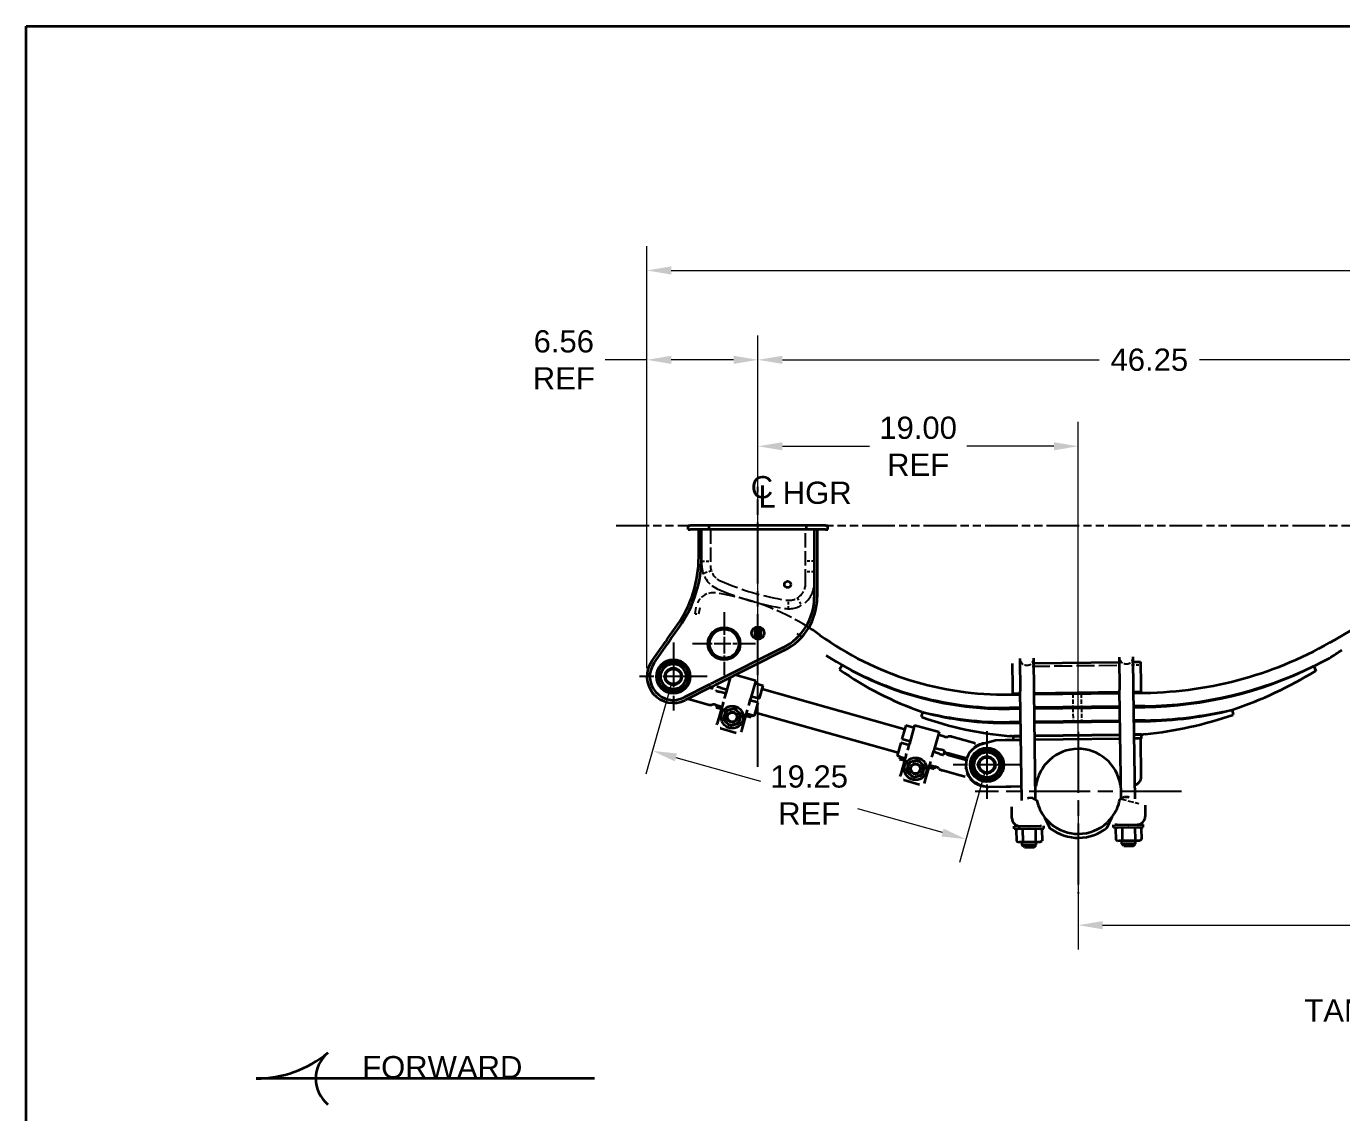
# Model space of a CAD drawing. Header units: inches. Extents: x 8 to 267, y 4 to 172.
# Drawn here: x 7.6 to 85.3, y 107.7 to 171.8 of the extents above; entities that cross this region are included whole.
import ezdxf

# ---------------------------------------------------------------- set-up
doc = ezdxf.new("R2010")
doc.units = ezdxf.units.IN
doc.header["$LTSCALE"] = 8
doc.header["$MEASUREMENT"] = 0
for name, pattern in [('CHAIN', [0.7087, 0.4724, -0.0591, 0.1181, -0.0591]), ('DASHED', [0.2067, 0.1654, -0.0413]), ('DOUBLE_DASH_CHAIN', [1.2403, 0.6614, -0.0827, 0.1654, -0.0827, 0.1654, -0.0827])]:
    doc.linetypes.add(name, pattern=pattern)
for name, color, linetype, lineweight in [('Center Mark(Hutchens)', 7, 'Continuous', 25), ('Centerline(Hutchens)', 7, 'Continuous', 25), ('Dimensions(Hutchens)', 7, 'Continuous', 25), ('Hidden Edges(Hutchens)', 7, 'DASHED', 25), ('Sketch Geometry(Hutchens)', 7, 'Continuous', 35), ('Symbols(Hutchens)', 7, 'Continuous', 25), ('Visible Edges(Hutchens)', 7, 'Continuous', 35), ('Visible Tangent Edges(Hutchens)', 7, 'DOUBLE_DASH_CHAIN', 25)]:
    doc.layers.add(name, color=color, linetype=linetype, lineweight=lineweight)
doc.styles.add('Hutchens .164', font='ARIAL.TTF')
doc.styles.add('Hutchens .180', font='ARIAL.TTF')
doc.dimstyles.new('HUTCHENS STD DIM X.XX', dxfattribs={"dimscale": 8, "dimtxt": 0.164, "dimasz": 0.18, "dimexe": 0.18, "dimexo": 0.0625, "dimgap": 0.09, "dimtad": 0, "dimtih": 1, "dimtoh": 1, "dimrnd": 1e-08, "dimzin": 4, "dimdsep": 46, "dimtxsty": 'Hutchens .164', "dimcen": 0.09, "dimclrd": 211, "dimclre": 211, "dimclrt": 7, "dimadec": 0, "dimazin": 1, "dimtfac": 0.762195, "dimtofl": 0, "dimtmove": 0, "dimatfit": 3, "dimfxl": 0, "dimtolj": 1, "dimtzin": 0, "dimlwd": 9, "dimlwe": 9, "dimarcsym": 0})

# ---------------------------------------------------------------- blocks, each defined once
blk = doc.blocks.new('Borders D-SIZE')
at = {"layer": 'Sketch Geometry(Hutchens)'}
for p, q in [((0.9537, 21.4797), (32.9537, 21.4797)), ((0.9537, 0.5117), (0.9537, 21.4797))]:
    blk.add_line(p, q, dxfattribs=at)
at = {"layer": 'Symbols(Hutchens)', "color": 7}
for tag, p, height, style in [('PART_NO_001', (33.0044, 3.3694), 0.164, 'Hutchens .164'), ('REV_001', (32.9953, 1.6502), 0.18, 'Hutchens .180'), ('Sheet_number_001', (33.0516, 1.1699), 0.164, 'Hutchens .164'), ('SHTS_(TOTAL)_001', (33.0516, 0.7004), 0.164, 'Hutchens .164')]:
    blk.add_attdef(tag, p, '', height=height, rotation=270, dxfattribs=dict(at, style=style))
blk = doc.blocks.new('*D29')
at = {"layer": 'Defpoints', "color": 0, "linetype": 'Continuous'}
for p in [(69.784, 126.631), (124.284, 126.649), (124.284, 118.736)]:
    blk.add_point(p, dxfattribs=at)
at = {"layer": 'Dimensions(Hutchens)', "color": 211, "linetype": 'Continuous', "lineweight": 9}
for p, q in [((69.784, 126.131), (69.784, 117.296)), ((124.284, 126.149), (124.284, 117.296)), ((71.224, 118.736), (89.605, 118.736)), ((122.844, 118.736), (104.35, 118.736))]:
    blk.add_line(p, q, dxfattribs=at)
at = {"layer": 'Dimensions(Hutchens)', "color": 211, "linetype": 'Continuous'}
for points in [[(71.224, 118.976), (71.224, 118.496), (69.784, 118.736)], [(122.844, 118.976), (122.844, 118.496), (124.284, 118.736)]]:
    blk.add_solid(points, dxfattribs=at)
at = {"layer": 'Dimensions(Hutchens)', "color": 7, "linetype": 'Continuous', "lineweight": 9, "insert": (96.978, 118.736), "char_height": 1.312, "attachment_point": 5, "style": 'Hutchens .164'}
blk.add_mtext('\\A1;54.50 NOMINAL', dxfattribs=at)
blk = doc.blocks.new('*D32')
at = {"layer": 'Defpoints', "color": 0, "linetype": 'Continuous'}
for p in [(69.784, 147.029), (50.859, 144.625), (69.784, 126.631)]:
    blk.add_point(p, dxfattribs=at)
at = {"layer": 'Dimensions(Hutchens)', "color": 211, "linetype": 'Continuous', "lineweight": 9}
for p, q in [((50.859, 145.125), (50.859, 148.469)), ((69.784, 127.131), (69.784, 148.469)), ((52.299, 147.029), (57.451, 147.029)), ((68.344, 147.029), (63.191, 147.029))]:
    blk.add_line(p, q, dxfattribs=at)
at = {"layer": 'Dimensions(Hutchens)', "color": 211, "linetype": 'Continuous'}
for points in [[(52.299, 147.269), (52.299, 146.789), (50.859, 147.029)], [(68.344, 147.269), (68.344, 146.789), (69.784, 147.029)]]:
    blk.add_solid(points, dxfattribs=at)
at = {"layer": 'Dimensions(Hutchens)', "color": 7, "linetype": 'Continuous', "lineweight": 9, "insert": (60.321, 147.029), "char_height": 1.312, "attachment_point": 5, "style": 'Hutchens .164'}
blk.add_mtext('\\A1;19.00\\PREF', dxfattribs=at)
blk = doc.blocks.new('*D33')
at = {"layer": 'Defpoints', "color": 0, "linetype": 'Continuous'}
for p in [(97.109, 152.134), (50.859, 144.625), (97.109, 144.253)]:
    blk.add_point(p, dxfattribs=at)
at = {"layer": 'Dimensions(Hutchens)', "color": 211, "linetype": 'Continuous', "lineweight": 9}
for p, q in [((50.859, 145.125), (50.859, 153.574)), ((97.109, 144.753), (97.109, 153.574)), ((52.299, 152.134), (71.019, 152.134)), ((95.669, 152.134), (76.949, 152.134))]:
    blk.add_line(p, q, dxfattribs=at)
at = {"layer": 'Dimensions(Hutchens)', "color": 211, "linetype": 'Continuous'}
for points in [[(52.299, 152.374), (52.299, 151.894), (50.859, 152.134)], [(95.669, 152.374), (95.669, 151.894), (97.109, 152.134)]]:
    blk.add_solid(points, dxfattribs=at)
at = {"layer": 'Dimensions(Hutchens)', "color": 7, "linetype": 'Continuous', "lineweight": 9, "insert": (73.984, 152.134), "char_height": 1.312, "attachment_point": 5, "style": 'Hutchens .164'}
blk.add_mtext('\\A1;46.25', dxfattribs=at)
blk = doc.blocks.new('*D35')
at = {"layer": 'Defpoints', "color": 0, "linetype": 'Continuous'}
for p in [(44.296, 157.413), (149.859, 139.173), (44.296, 133.427)]:
    blk.add_point(p, dxfattribs=at)
at = {"layer": 'Dimensions(Hutchens)', "color": 211, "linetype": 'Continuous', "lineweight": 9}
for p, q in [((44.296, 133.927), (44.296, 158.853)), ((149.859, 139.673), (149.859, 158.853)), ((45.736, 157.413), (92.859, 157.413)), ((148.419, 157.413), (99.621, 157.413))]:
    blk.add_line(p, q, dxfattribs=at)
at = {"layer": 'Dimensions(Hutchens)', "color": 211, "linetype": 'Continuous'}
for points in [[(45.736, 157.653), (45.736, 157.173), (44.296, 157.413)], [(148.419, 157.653), (148.419, 157.173), (149.859, 157.413)]]:
    blk.add_solid(points, dxfattribs=at)
at = {"layer": 'Dimensions(Hutchens)', "color": 7, "linetype": 'Continuous', "lineweight": 9, "insert": (96.24, 157.413), "char_height": 1.312, "attachment_point": 5, "style": 'Hutchens .164'}
blk.add_mtext('\\A1;105.56\\PREF', dxfattribs=at)
blk = doc.blocks.new('*D36')
at = {"layer": 'Defpoints', "color": 0, "linetype": 'Continuous'}
for p in [(44.296, 152.134), (44.296, 133.427), (50.859, 128.097)]:
    blk.add_point(p, dxfattribs=at)
at = {"layer": 'Dimensions(Hutchens)', "color": 211, "linetype": 'Continuous', "lineweight": 9}
for p, q in [((44.296, 133.927), (44.296, 153.574)), ((50.859, 128.597), (50.859, 153.574)), ((44.296, 152.134), (41.825, 152.134)), ((49.419, 152.134), (45.736, 152.134))]:
    blk.add_line(p, q, dxfattribs=at)
at = {"layer": 'Dimensions(Hutchens)', "color": 211, "linetype": 'Continuous'}
for points in [[(45.736, 152.374), (45.736, 151.894), (44.296, 152.134)], [(49.419, 152.374), (49.419, 151.894), (50.859, 152.134)]]:
    blk.add_solid(points, dxfattribs=at)
at = {"layer": 'Dimensions(Hutchens)', "color": 7, "linetype": 'Continuous', "lineweight": 9, "insert": (39.386, 152.134), "char_height": 1.312, "attachment_point": 5, "style": 'Hutchens .164'}
blk.add_mtext('\\A1;6.56\\PREF', dxfattribs=at)
blk = doc.blocks.new('*D37')
at = {"layer": 'Defpoints', "color": 0, "linetype": 'Continuous'}
for p in [(45.859, 133.427), (64.387, 128.206), (63.15, 123.817)]:
    blk.add_point(p, dxfattribs=at)
at = {"layer": 'Dimensions(Hutchens)', "color": 211, "linetype": 'Continuous', "lineweight": 9}
for p, q in [((45.723, 132.946), (44.231, 127.652)), ((46.008, 128.648), (51.009, 127.238)), ((64.252, 127.725), (62.76, 122.431)), ((61.764, 124.208), (56.763, 125.617))]:
    blk.add_line(p, q, dxfattribs=at)
at = {"layer": 'Dimensions(Hutchens)', "color": 211, "linetype": 'Continuous'}
for points in [[(46.073, 128.879), (45.943, 128.417), (44.622, 129.038)], [(61.829, 124.439), (61.699, 123.977), (63.15, 123.817)]]:
    blk.add_solid(points, dxfattribs=at)
at = {"layer": 'Dimensions(Hutchens)', "color": 7, "linetype": 'Continuous', "lineweight": 9, "insert": (53.886, 126.428), "char_height": 1.312, "attachment_point": 5, "style": 'Hutchens .164'}
blk.add_mtext('\\A1;19.25\\PREF', dxfattribs=at)
blk = doc.blocks.new('FORWARD')
blk.add_line((-1.25, 0), (-0.8095, 0))
for centre, radius, start, end in [((-1.25, 0.8333), 0.8333, 270, 309.52263), ((-0.5625, 0), 0.247, 129.52263, 180)]:
    blk.add_arc(centre, radius, start, end)
at = {"layer": 'Sketch Geometry(Hutchens)'}
blk.add_line((1.25, 0), (-1.25, 0), dxfattribs=at)
for centre, radius, start, end in [((-1.25, 0.8333), 0.8333, 270, 309.52263), ((-0.5625, 0), 0.247, 129.52263, 180), ((-0.5625, 0), 0.247, 180, 230.47737)]:
    blk.add_arc(centre, radius, start, end, dxfattribs=at)
at = {"layer": 'Symbols(Hutchens)', "color": 7, "insert": (0.125, 0), "char_height": 0.164, "width": 1.183875, "attachment_point": 8, "style": 'Hutchens .164'}
blk.add_mtext('FORWARD', dxfattribs=at)
blk = doc.blocks.new('CL HGR')
at = {"layer": 'Symbols(Hutchens)', "color": 7, "char_height": 0.164, "attachment_point": 5, "style": 'Hutchens .164'}
for s, insert in [('C', (0.0294, -0.0028)), ('L', (0.068, -0.0698)), ('HGR', (0.4373, -0.044))]:
    blk.add_mtext(s, dxfattribs=dict(at, insert=insert))

msp = doc.modelspace()

# ---------------------------------------------------------------- linework, layer by layer
at = {"layer": 'Center Mark(Hutchens)', "linetype": 'CHAIN', "ltscale": 0.258577}
for p, q in [((48.8587, 137.2274), (48.8587, 133.5022)), ((50.7212, 135.3648), (46.9961, 135.3648))]:
    msp.add_line(p, q, dxfattribs=at)
at = {"layer": 'Center Mark(Hutchens)', "linetype": 'CHAIN', "ltscale": 0.277881}
for p, q in [((45.8587, 135.4289), (45.8587, 131.4257)), ((47.8602, 133.4273), (43.8571, 133.4273)), ((64.3871, 130.2079), (64.3871, 126.2047)), ((66.3887, 128.2063), (62.3856, 128.2063))]:
    msp.add_line(p, q, dxfattribs=at)
at = {"layer": 'Center Mark(Hutchens)', "linetype": 'CHAIN', "ltscale": 0.954115}
for p, q in [((69.7835, 130.1544), (69.7835, 120.6163)), ((75.8926, 126.6305), (63.6928, 126.6305))]:
    msp.add_line(p, q, dxfattribs=at)
at = {"layer": 'Centerline(Hutchens)', "linetype": 'CHAIN', "ltscale": 0.954115}
msp.add_line((50.8587, 128.0968), (50.8587, 144.6248), dxfattribs=at)
at = {"layer": 'Hidden Edges(Hutchens)', "ltscale": 0.642537}
for p, q in [((47.5462, 139.9898), (47.5462, 142.1148)), ((48.0462, 142.1148), (48.0462, 139.9898)), ((53.6712, 138.9273), (53.6712, 142.1148)), ((54.1712, 142.1148), (54.1712, 138.9273))]:
    msp.add_line(p, q, dxfattribs=at)
at = {"layer": 'Hidden Edges(Hutchens)', "ltscale": 0.118944}
for p, q in [((47.5462, 140.2398), (48.0462, 140.2398)), ((54.1712, 140.2398), (53.6712, 140.2398)), ((48.0991, 139.6688), (47.6255, 139.5083)), ((54.1712, 139.6148), (53.6712, 139.6148)), ((52.6582, 137.4273), (52.6625, 137.9273)), ((53.1819, 138.0675), (53.4372, 137.6376))]:
    msp.add_line(p, q, dxfattribs=at)
at = {"layer": 'Hidden Edges(Hutchens)', "ltscale": 0.299877}
msp.add_line((47.1551, 137.1376), (47.2098, 137.5176), dxfattribs=at)
at = {"layer": 'Hidden Edges(Hutchens)', "ltscale": 0.045142}
msp.add_line((47.1551, 137.1376), (47.3431, 137.1105), dxfattribs=at)
at = {"layer": 'Hidden Edges(Hutchens)', "ltscale": 0.298367}
msp.add_line((47.4217, 137.4831), (47.3431, 137.1105), dxfattribs=at)
at = {"layer": 'Hidden Edges(Hutchens)', "ltscale": 0.001489}
msp.add_line((47.4227, 137.4869), (47.4217, 137.4831), dxfattribs=at)
at = {"layer": 'Hidden Edges(Hutchens)', "ltscale": 0.025212}
for p, q in [((66.3327, 134.197), (66.439, 134.1984)), ((67.0513, 134.2065), (67.1576, 134.2079)), ((72.2072, 134.275), (72.3135, 134.2764)), ((72.9258, 134.2846), (73.0321, 134.286))]:
    msp.add_line(p, q, dxfattribs=at)
at = {"layer": 'Hidden Edges(Hutchens)', "ltscale": 0.795632}
msp.add_line((67.0536, 134.0335), (72.3158, 134.1034), dxfattribs=at)
at = {"layer": 'Hidden Edges(Hutchens)', "ltscale": 0.127887}
msp.add_line((72.9281, 134.1116), (73.4656, 134.1187), dxfattribs=at)
at = {"layer": 'Hidden Edges(Hutchens)', "ltscale": 0.18751}
for p, q in [((69.4568, 132.4071), (69.4672, 131.6191)), ((69.9567, 132.4137), (69.9672, 131.6258))]:
    msp.add_line(p, q, dxfattribs=at)
at = {"layer": 'Hidden Edges(Hutchens)', "ltscale": 0.187515}
for p, q in [((69.4679, 131.5692), (69.4784, 130.7812)), ((69.9679, 131.5758), (69.9783, 130.7879))]:
    msp.add_line(p, q, dxfattribs=at)
at = {"layer": 'Hidden Edges(Hutchens)', "ltscale": 0.180161}
msp.add_line((72.1475, 125.7323), (72.2661, 126.1995), dxfattribs=at)
at = {"layer": 'Hidden Edges(Hutchens)', "ltscale": 0.267748}
msp.add_line((72.2661, 126.1995), (73.3565, 125.9228), dxfattribs=at)
at = {"layer": 'Hidden Edges(Hutchens)', "ltscale": 0.101732, "flags": 128}
msp.add_lwpolyline([(47.2892, 137.7861), (47.284, 137.7745)], dxfattribs=at)
at = {"layer": 'Hidden Edges(Hutchens)', "ltscale": 0.089693, "flags": 128}
msp.add_lwpolyline([(47.4227, 137.4869), (47.4243, 137.4932)], dxfattribs=at)
at = {"layer": 'Hidden Edges(Hutchens)', "ltscale": 0.670432, "flags": 128}
msp.add_lwpolyline([(53.454, 135.7665), (53.1779, 135.9634)], dxfattribs=at)
at = {"layer": 'Hidden Edges(Hutchens)', "ltscale": 0.413586}
msp.add_arc((49.0462, 139.9898), 1.5, 180, 246.369139, dxfattribs=at)
at = {"layer": 'Hidden Edges(Hutchens)', "ltscale": 0.275691}
msp.add_arc((49.0462, 139.9898), 1, 180, 246.369139, dxfattribs=at)
at = {"layer": 'Hidden Edges(Hutchens)', "ltscale": 0.306081}
msp.add_arc((48.199, 137.3711), 1, 81.798331, 155.480926, dxfattribs=at)
at = {"layer": 'Hidden Edges(Hutchens)', "ltscale": 0.717269}
msp.add_arc((46.3401, 124.4744), 14.03, 57.579513, 81.79804, dxfattribs=at)
at = {"layer": 'Hidden Edges(Hutchens)', "ltscale": 0.840527}
msp.add_arc((55.0087, 153.6175), 16.375, 246.369139, 260.958775, dxfattribs=at)
at = {"layer": 'Hidden Edges(Hutchens)', "ltscale": 0.814862}
msp.add_arc((55.0087, 153.6175), 15.875, 246.369139, 260.958775, dxfattribs=at)
at = {"layer": 'Hidden Edges(Hutchens)', "ltscale": 0.784015}
msp.add_arc((52.6712, 138.9273), 1.5, 260.958775, 0, dxfattribs=at)
at = {"layer": 'Hidden Edges(Hutchens)', "ltscale": 0.411456}
msp.add_arc((52.6712, 138.9273), 1, 260.958775, 0, dxfattribs=at)
at = {"layer": 'Hidden Edges(Hutchens)', "ltscale": 0.308439}
for centre in [(66.7412, 134.5033), (72.6157, 134.5814)]:
    msp.add_arc(centre, 0.4125, 180.761196, 0.761196, dxfattribs=at)
at = {"layer": 'Visible Edges(Hutchens)'}
for p, q in [((46.7337, 142.3468), (46.8587, 142.3468)), ((46.7337, 142.1148), (46.7337, 142.3468)), ((47.9837, 142.3468), (46.8587, 142.3468)), ((48.3587, 142.3468), (47.9837, 142.3468)), ((47.9837, 142.1148), (47.9837, 142.3468)), ((50.8274, 142.3468), (48.3587, 142.3468)), ((50.8587, 142.3155), (50.8274, 142.3468)), ((50.8274, 142.3468), (50.8899, 142.3468)), ((50.8899, 142.3468), (50.8587, 142.3155)), ((53.3587, 142.3468), (50.8899, 142.3468)), ((53.7337, 142.3468), (53.3587, 142.3468)), ((54.8587, 142.3468), (53.7337, 142.3468)), ((53.7337, 142.1148), (53.7337, 142.3468)), ((54.8587, 142.3468), (54.9837, 142.3468)), ((54.9837, 142.1148), (54.9837, 142.3468)), ((46.7337, 142.1148), (46.8587, 142.1148)), ((47.9837, 142.1148), (46.8587, 142.1148)), ((47.3587, 140.4898), (47.3587, 142.1148)), ((47.5317, 140.4898), (47.5317, 142.1148)), ((48.3587, 142.1148), (47.9837, 142.1148)), ((50.8274, 142.1148), (48.3587, 142.1148)), ((50.8274, 142.1148), (50.8587, 142.146)), ((50.8274, 142.1148), (50.8899, 142.1148)), ((50.8587, 142.146), (50.8899, 142.1148)), ((53.3587, 142.1148), (50.8899, 142.1148)), ((53.7337, 142.1148), (53.3587, 142.1148)), ((54.8587, 142.1148), (53.7337, 142.1148)), ((54.1857, 142.1148), (54.1857, 138.1148)), ((54.3587, 142.1148), (54.3587, 138.1148)), ((54.8587, 142.1148), (54.9837, 142.1148)), ((45.5952, 135.7678), (46.0831, 136.461)), ((45.7194, 135.6437), (46.2246, 136.3614)), ((50.6399, 136.1773), (50.6399, 136.146)), ((50.8118, 136.2085), (50.6712, 136.2085)), ((50.6712, 136.1148), (50.6759, 136.1148)), ((50.6759, 136.1148), (50.6759, 135.8648)), ((50.8009, 136.1148), (50.8118, 136.1148)), ((50.8009, 136.1083), (50.8009, 136.1148)), ((50.843, 136.146), (50.843, 136.1773)), ((50.8743, 136.1773), (50.8743, 136.146)), ((51.0462, 136.2085), (50.9055, 136.2085)), ((50.9055, 136.1148), (50.9165, 136.1148)), ((50.9165, 136.1148), (50.9165, 136.1083)), ((51.0415, 135.8648), (51.0415, 136.1148)), ((51.0415, 136.1148), (51.0462, 136.1148)), ((51.0774, 136.146), (51.0774, 136.1773)), ((84.9754, 135.6228), (86.6087, 136.5872)), ((44.5809, 134.3266), (45.3944, 135.4825)), ((44.7224, 134.227), (45.5186, 135.3583)), ((45.4748, 135.5967), (45.3944, 135.4825)), ((45.4748, 135.5967), (45.5615, 135.72)), ((45.5989, 135.4725), (45.5186, 135.3583)), ((45.5615, 135.72), (45.5952, 135.7678)), ((45.5989, 135.4725), (45.6857, 135.5958)), ((45.6857, 135.5958), (45.7194, 135.6437)), ((50.6399, 135.8335), (50.6399, 135.8023)), ((50.6759, 135.8648), (50.6712, 135.8648)), ((50.6712, 135.771), (50.8118, 135.771)), ((50.8009, 135.8648), (50.8009, 135.8713)), ((50.8118, 135.8648), (50.8009, 135.8648)), ((50.843, 135.8023), (50.843, 135.8335)), ((50.8743, 135.8335), (50.8743, 135.8023)), ((50.9165, 135.8648), (50.9055, 135.8648)), ((50.9055, 135.771), (51.0462, 135.771)), ((50.9165, 135.8713), (50.9165, 135.8648)), ((51.0462, 135.8648), (51.0415, 135.8648)), ((51.0774, 135.8023), (51.0774, 135.8335)), ((52.3552, 135.1434), (48.2748, 133.0883)), ((52.433, 134.9888), (48.4036, 132.9595)), ((66.3287, 134.4978), (66.3545, 132.5543)), ((67.1795, 132.5652), (67.1536, 134.5088)), ((72.2032, 134.5759), (72.229, 132.6323)), ((73.054, 132.6433), (73.0281, 134.5868)), ((44.9926, 133.4273), (45.4257, 134.1773)), ((45.4257, 134.1773), (46.2917, 134.1773)), ((46.2917, 134.1773), (46.7247, 133.4273)), ((55.674, 133.8462), (55.8242, 134.1056)), ((65.902, 134.1568), (65.9015, 134.1912)), ((65.9193, 132.8521), (65.902, 134.1568)), ((67.1576, 134.2079), (72.2072, 134.275)), ((73.0321, 134.286), (73.4633, 134.2917)), ((73.4633, 134.2917), (73.4638, 134.2573)), ((73.4638, 134.2573), (73.4811, 132.9525)), ((83.6949, 134.0414), (83.826, 133.7716)), ((45.4257, 132.6773), (44.9926, 133.4273)), ((46.7247, 133.4273), (46.2917, 132.6773)), ((47.9514, 132.9255), (46.4837, 132.1863)), ((47.9514, 132.9255), (48.0808, 132.9906)), ((48.2205, 133.061), (48.0808, 132.9906)), ((48.3493, 132.9322), (48.2096, 132.8618)), ((48.2748, 133.0883), (48.2205, 133.061)), ((48.4036, 132.9595), (48.3493, 132.9322)), ((49.2192, 133.3703), (48.9758, 132.5068)), ((49.5458, 133.5348), (50.7299, 133.2011)), ((50.7299, 133.2011), (50.4196, 132.0999)), ((50.683, 133.0346), (51.1643, 132.899)), ((73.4811, 132.9525), (73.487, 132.5106)), ((46.2917, 132.6773), (45.4257, 132.6773)), ((48.0803, 132.7967), (46.5615, 132.0318)), ((48.1879, 132.706), (48.0035, 132.758)), ((48.0145, 132.7549), (48.0174, 132.765)), ((48.0803, 132.7967), (48.2096, 132.8618)), ((48.1687, 132.8412), (48.1348, 132.721)), ((48.1688, 132.8413), (48.2218, 132.8263)), ((48.366, 132.5909), (48.3743, 132.5885)), ((48.3924, 132.5835), (48.3744, 132.5885)), ((48.3924, 132.5835), (48.5959, 132.5261)), ((48.4421, 132.8292), (48.4338, 132.8315)), ((48.4422, 132.8292), (48.4602, 132.8241)), ((48.6637, 132.7668), (48.4602, 132.8241)), ((48.9529, 132.4255), (48.5959, 132.5261)), ((48.6637, 132.7668), (49.0208, 132.6661)), ((48.9738, 132.4995), (48.8685, 132.1259)), ((48.9758, 132.5068), (48.9738, 132.4995)), ((50.4645, 132.2593), (50.9458, 132.1237)), ((50.9458, 132.1237), (51.1643, 132.899)), ((51.1072, 132.6964), (59.5292, 130.3232)), ((65.7071, 132.3572), (66.357, 132.3659)), ((65.9252, 132.4101), (65.9193, 132.8521)), ((65.9252, 132.4101), (65.9564, 132.4106)), ((66.3564, 132.4159), (65.9564, 132.4106)), ((65.9571, 132.3606), (65.9564, 132.4106)), ((66.357, 132.3659), (65.9571, 132.3606)), ((66.4403, 126.1026), (66.3545, 132.5543)), ((67.2648, 126.1406), (67.1795, 132.5652)), ((72.2309, 132.4939), (67.1813, 132.4268)), ((67.182, 132.3768), (72.2315, 132.4439)), ((72.2315, 132.4439), (67.182, 132.3768)), ((72.3144, 126.2077), (72.229, 132.6323)), ((73.1397, 126.1916), (73.054, 132.6433)), ((73.4558, 132.5102), (73.0558, 132.5049)), ((73.0565, 132.4549), (73.7064, 132.4635)), ((73.4564, 132.4602), (73.0565, 132.4549)), ((73.4558, 132.5102), (73.487, 132.5106)), ((73.4564, 132.4602), (73.4558, 132.5102)), ((46.7197, 132.1114), (46.8721, 132.0685)), ((46.8721, 132.0685), (47.9246, 131.7719)), ((48.1612, 131.763), (48.1408, 131.7597)), ((48.3774, 131.7508), (48.4339, 131.7349)), ((48.4339, 131.7349), (48.3973, 131.6049)), ((48.3973, 131.6049), (48.668, 131.5287)), ((48.4339, 131.7349), (48.7046, 131.6586)), ((48.7943, 131.8626), (48.4538, 130.6541)), ((48.7046, 131.6586), (48.668, 131.5287)), ((48.668, 131.5287), (48.6979, 131.5203)), ((48.7345, 131.6502), (48.7046, 131.6586)), ((48.8923, 131.1742), (48.9599, 131.414)), ((48.9599, 131.414), (49.2013, 131.4754)), ((49.2013, 131.4754), (49.2433, 131.486)), ((49.2433, 131.486), (49.4847, 131.5474)), ((49.4847, 131.5474), (49.6586, 131.369)), ((49.6586, 131.369), (49.6888, 131.338)), ((49.8976, 130.2473), (50.2381, 131.4558)), ((50.3123, 131.7191), (50.4176, 132.0927)), ((50.878, 131.8831), (50.3967, 132.0187)), ((50.4196, 132.0999), (50.4176, 132.0927)), ((50.6595, 131.1078), (50.878, 131.8831)), ((66.3675, 131.578), (65.7176, 131.5693)), ((65.7182, 131.5193), (66.3682, 131.528)), ((66.3675, 131.578), (65.9675, 131.5727)), ((65.9682, 131.5227), (65.9675, 131.5727)), ((66.3682, 131.528), (65.9682, 131.5227)), ((72.242, 131.656), (67.1924, 131.5889)), ((72.242, 131.656), (67.1924, 131.5889)), ((67.1931, 131.5389), (72.2427, 131.606)), ((72.2427, 131.606), (67.1931, 131.5389)), ((73.7169, 131.6756), (73.0669, 131.667)), ((73.4669, 131.6723), (73.0669, 131.667)), ((73.0676, 131.617), (73.7175, 131.6256)), ((73.4676, 131.6223), (73.0676, 131.617)), ((73.4676, 131.6223), (73.4669, 131.6723)), ((78.8674, 131.4555), (78.9346, 131.1631)), ((48.4304, 130.5711), (48.4538, 130.6541)), ((48.813, 130.8927), (48.8806, 131.1325)), ((48.9869, 130.7143), (48.813, 130.8927)), ((48.8806, 131.1325), (48.8923, 131.1742)), ((49.0171, 130.6833), (48.9869, 130.7143)), ((49.191, 130.5049), (49.0171, 130.6833)), ((49.4744, 130.577), (49.4324, 130.5663)), ((49.7158, 130.6383), (49.4744, 130.577)), ((49.6888, 131.338), (49.8627, 131.1596)), ((49.7834, 130.8781), (49.7158, 130.6383)), ((49.7951, 130.9198), (49.7834, 130.8781)), ((49.8627, 131.1596), (49.7951, 130.9198)), ((50.1416, 131.1134), (50.1419, 131.1134)), ((50.1419, 131.1134), (50.172, 131.1049)), ((50.2086, 131.2348), (50.172, 131.1049)), ((50.172, 131.1049), (50.4427, 131.0286)), ((50.1783, 131.2434), (50.1785, 131.2433)), ((50.2086, 131.2348), (50.1785, 131.2433)), ((50.2086, 131.2348), (50.4793, 131.1585)), ((50.4793, 131.1585), (50.4427, 131.0286)), ((50.4793, 131.1585), (50.6595, 131.1078)), ((50.7166, 131.3104), (59.1386, 128.9372)), ((60.527, 131.0385), (60.6051, 131.3275)), ((66.3786, 130.74), (65.7287, 130.7314)), ((65.7294, 130.6814), (66.3793, 130.69)), ((66.3786, 130.74), (65.9787, 130.7347)), ((65.9793, 130.6847), (65.9787, 130.7347)), ((66.3793, 130.69), (65.9793, 130.6847)), ((72.2531, 130.8181), (67.2036, 130.751)), ((72.2531, 130.8181), (67.2036, 130.751)), ((67.2042, 130.701), (72.2538, 130.7681)), ((72.2538, 130.7681), (67.2042, 130.701)), ((73.728, 130.8377), (73.0781, 130.829)), ((73.478, 130.8344), (73.0781, 130.8291)), ((73.0787, 130.7791), (73.7287, 130.7877)), ((73.4787, 130.7844), (73.0787, 130.7791)), ((73.4787, 130.7844), (73.478, 130.8344)), ((48.6503, 130.368), (49.5806, 130.1058)), ((49.4324, 130.5663), (49.191, 130.5049)), ((49.8742, 130.1643), (49.8976, 130.2473)), ((59.5863, 130.5258), (59.3678, 129.7505)), ((60.0675, 130.3902), (59.5863, 130.5258)), ((60.1145, 130.5567), (59.8042, 129.4555)), ((60.1145, 130.5567), (61.5582, 130.1499)), ((61.5582, 130.1499), (61.2479, 129.0487)), ((61.8684, 129.8828), (61.5113, 129.9834)), ((62.0846, 129.8706), (62.105, 129.8739)), ((63.3737, 129.5651), (62.3212, 129.8617)), ((65.8648, 129.8956), (65.7397, 129.905)), ((65.8648, 129.8956), (66.3898, 129.9026)), ((66.3898, 129.9026), (65.9586, 129.8968)), ((65.9616, 129.6649), (65.9586, 129.8968)), ((67.2147, 129.9135), (72.2643, 129.9806)), ((72.2643, 129.9806), (67.2147, 129.9135)), ((73.0892, 129.9916), (73.6141, 129.9985)), ((73.5204, 129.9973), (73.0892, 129.9916)), ((73.5235, 129.7653), (73.5204, 129.9973)), ((73.74, 130.0117), (73.6141, 129.9985)), ((59.3, 129.5099), (59.0815, 128.7346)), ((59.7813, 129.3743), (59.3, 129.5099)), ((59.3678, 129.7505), (59.8491, 129.6149)), ((59.8021, 129.4483), (59.6968, 129.0747)), ((59.8042, 129.4555), (59.8021, 129.4483)), ((61.1406, 128.6678), (61.2459, 129.0414)), ((61.2479, 129.0487), (61.2459, 129.0414)), ((61.2929, 129.2081), (61.6499, 129.1075)), ((61.8534, 129.0501), (61.6499, 129.1075)), ((61.8339, 128.7966), (61.9014, 129.0359)), ((61.8534, 129.0501), (61.8715, 129.045)), ((61.8798, 129.0427), (61.8715, 129.045)), ((63.6601, 129.4844), (63.3737, 129.5651)), ((63.4231, 129.0484), (63.4271, 129.0068)), ((63.6686, 129.2292), (63.6341, 129.2414)), ((64.9032, 129.6508), (64.0476, 129.4093)), ((65.4593, 129.6582), (64.9032, 129.6508)), ((65.7665, 129.6623), (65.4593, 129.6582)), ((66.3929, 129.6706), (65.7665, 129.6623)), ((72.2673, 129.7486), (67.2178, 129.6815)), ((72.2673, 129.7486), (67.2178, 129.6815)), ((73.5235, 129.7653), (73.0923, 129.7596)), ((73.4766, 129.7647), (73.0923, 129.7596)), ((73.5065, 127.5149), (73.4766, 129.7647)), ((59.262, 128.6837), (59.0815, 128.7346)), ((59.262, 128.6837), (59.2254, 128.5538)), ((59.2254, 128.5538), (59.4961, 128.4775)), ((59.262, 128.6837), (59.5327, 128.6075)), ((59.6227, 128.8114), (59.2821, 127.6029)), ((59.5327, 128.6075), (59.4961, 128.4775)), ((59.4961, 128.4775), (59.5262, 128.469)), ((59.5628, 128.599), (59.5327, 128.6075)), ((59.7206, 128.123), (59.7882, 128.3628)), ((59.7882, 128.3628), (60.0296, 128.4241)), ((60.0296, 128.4241), (60.0716, 128.4348)), ((60.0716, 128.4348), (60.313, 128.4962)), ((60.313, 128.4962), (60.4869, 128.3178)), ((60.4869, 128.3178), (60.5172, 128.2868)), ((60.5172, 128.2868), (60.691, 128.1084)), ((60.7259, 127.1961), (61.0664, 128.4046)), ((61.5821, 128.8668), (61.225, 128.9675)), ((61.5821, 128.8668), (61.7856, 128.8095)), ((61.8036, 128.8044), (61.7856, 128.8095)), ((61.8037, 128.8044), (61.812, 128.8021)), ((62.0133, 128.9722), (61.9626, 128.7925)), ((63.1685, 128.4848), (62.024, 128.8072)), ((62.0579, 128.9276), (63.2024, 128.6051)), ((63.5211, 128.2063), (63.9541, 128.9563)), ((63.9541, 128.9563), (64.8201, 128.9563)), ((64.8201, 128.9563), (65.2532, 128.2063)), ((59.2587, 127.5199), (59.2821, 127.6029)), ((59.6413, 127.8415), (59.7089, 128.0813)), ((59.8152, 127.6631), (59.6413, 127.8415)), ((59.7089, 128.0813), (59.7206, 128.123)), ((59.8454, 127.6321), (59.8152, 127.6631)), ((60.0193, 127.4537), (59.8454, 127.6321)), ((60.2607, 127.5151), (60.0193, 127.4537)), ((60.3027, 127.5257), (60.2607, 127.5151)), ((60.5441, 127.5871), (60.3027, 127.5257)), ((60.6117, 127.8269), (60.5441, 127.5871)), ((60.6235, 127.8686), (60.6117, 127.8269)), ((60.691, 128.1084), (60.6235, 127.8686)), ((60.97, 128.0622), (61, 128.0537)), ((61.0367, 128.1837), (61, 128.0537)), ((61, 128.0537), (61.2708, 127.9775)), ((61.0367, 128.1837), (61.0066, 128.1921)), ((61.0367, 128.1837), (61.3074, 128.1074)), ((61.3074, 128.1074), (61.2708, 127.9775)), ((61.3637, 128.0915), (61.3074, 128.1074)), ((61.5544, 127.9891), (61.5701, 127.9756)), ((62.8133, 127.5766), (61.7608, 127.8731)), ((63.0998, 127.4958), (62.8133, 127.5766)), ((63.1253, 127.9914), (63.1504, 128.0248)), ((63.2403, 127.7091), (63.2045, 127.7167)), ((63.9541, 127.4563), (63.5211, 128.2063)), ((65.2532, 128.2063), (64.8201, 127.4563)), ((59.4786, 127.3167), (60.4089, 127.0546)), ((60.7025, 127.1131), (60.7259, 127.1961)), ((64.8201, 127.4563), (63.9541, 127.4563)), ((64.0797, 126.9947), (64.4733, 126.8948)), ((65.4958, 126.9084), (64.4733, 126.8948)), ((65.803, 126.9125), (65.4958, 126.9084)), ((66.4294, 126.9208), (65.803, 126.9125)), ((67.2793, 126.9321), (67.2543, 126.9318)), ((72.3039, 126.9989), (72.2789, 126.9985)), ((67.0682, 126.2507), (66.8509, 126.2478)), ((67.3409, 126.098), (67.0682, 126.2507)), ((67.2894, 126.1269), (67.3134, 126.1337)), ((67.3134, 126.1337), (67.3201, 126.1097)), ((72.2395, 126.1631), (72.508, 126.323)), ((72.508, 126.323), (72.7253, 126.3258)), ((65.8666, 125.0604), (65.8578, 125.7185)), ((71.7899, 125.1391), (71.4929, 124.8063)), ((71.497, 124.5026), (71.7899, 125.1391)), ((73.7321, 125.8231), (73.7409, 125.165)), ((65.9979, 124.5801), (67.5283, 124.6004)), ((66, 124.4236), (65.9979, 124.5801)), ((66, 124.4236), (67.7499, 124.4468)), ((66.219, 124.4265), (66.1183, 124.3666)), ((66.1183, 124.3666), (66.1271, 123.7078)), ((66.497, 124.3716), (66.5058, 123.7128)), ((67.2544, 124.3817), (67.2632, 123.7229)), ((67.5283, 124.6004), (67.6053, 124.6014)), ((67.5309, 124.4439), (67.6331, 124.3867)), ((67.6331, 124.3867), (67.6419, 123.7279)), ((67.7499, 124.4468), (67.7478, 124.6033)), ((67.8175, 125.0863), (68.1232, 124.7615)), ((68.1272, 124.4579), (67.8175, 125.0863)), ((71.8745, 124.5016), (71.8724, 124.6581)), ((71.8745, 124.5016), (73.6244, 124.5249)), ((72.0935, 124.5045), (71.9928, 124.4446)), ((71.9928, 124.4446), (72.0015, 123.7858)), ((72.0919, 124.661), (72.0149, 124.66)), ((72.0919, 124.661), (73.6223, 124.6814)), ((72.3715, 124.4496), (72.3803, 123.7909)), ((73.1289, 124.4597), (73.1377, 123.8009)), ((73.4054, 124.522), (73.5076, 124.4647)), ((73.5076, 124.4647), (73.5164, 123.806)), ((73.6244, 124.5249), (73.6223, 124.6814)), ((66.2293, 123.6506), (66.1271, 123.7078)), ((66.2293, 123.6506), (66.3172, 123.6517)), ((66.3172, 123.6517), (66.8853, 123.6593)), ((66.4754, 123.4613), (66.4728, 123.6538)), ((66.8853, 123.6593), (67.4533, 123.6668)), ((67.3003, 123.4723), (67.2977, 123.6648)), ((67.4533, 123.6668), (67.5412, 123.668)), ((67.5412, 123.668), (67.6419, 123.7279)), ((72.1038, 123.7286), (72.0015, 123.7858)), ((72.1038, 123.7286), (72.1917, 123.7298)), ((72.1917, 123.7298), (72.7597, 123.7373)), ((72.3498, 123.5394), (72.3473, 123.7318)), ((72.7597, 123.7373), (73.3278, 123.7449)), ((73.1748, 123.5503), (73.1722, 123.7428)), ((73.3278, 123.7449), (73.4157, 123.746)), ((73.4157, 123.746), (73.5164, 123.806)), ((67.3003, 123.4723), (66.4754, 123.4613)), ((66.602, 123.338), (66.4754, 123.4613)), ((66.602, 123.338), (67.177, 123.3456)), ((67.177, 123.3456), (67.3003, 123.4723)), ((73.1748, 123.5503), (72.3498, 123.5394)), ((72.4765, 123.416), (72.3498, 123.5394)), ((72.4765, 123.416), (73.0514, 123.4237)), ((73.0514, 123.4237), (73.1748, 123.5503))]:
    msp.add_line(p, q, dxfattribs=at)
at = {"layer": 'Visible Edges(Hutchens)', "flags": 128}
for points in [[(54.8937, 134.6672), (54.8816, 134.6763)], [(48.1879, 132.706), (48.1939, 132.699)], [(48.4338, 132.8315), (48.4256, 132.8337)], [(48.7943, 131.8626), (48.8128, 131.9284)], [(50.3123, 131.7191), (50.31, 131.711)], [(48.6503, 130.368), (48.6335, 130.3729)], [(49.8742, 130.1643), (49.8708, 130.1545)], [(63.4231, 129.0484), (63.4316, 129.058)], [(63.6144, 129.1889), (63.6153, 129.1911)], [(63.6601, 129.4844), (63.7076, 129.4722)], [(64.1382, 129.4619), (64.1317, 129.4606)], [(59.6227, 128.8114), (59.6412, 128.8771)], [(61.1406, 128.6678), (61.1384, 128.6598)], [(61.812, 128.8021), (61.8202, 128.7999)], [(62.0579, 128.9276), (62.0519, 128.9346)], [(63.2045, 127.7167), (63.2007, 127.726)], [(63.2045, 127.7167), (63.205, 127.719)], [(59.4786, 127.3167), (59.4618, 127.3217)], [(60.7025, 127.1131), (60.6992, 127.1033)], [(63.4497, 127.3225), (63.4099, 127.351)], [(63.4497, 127.3225), (63.4499, 127.3224)], [(66.8509, 126.2478), (66.7858, 126.2254)], [(72.7253, 126.3258), (72.791, 126.3052)], [(66.3069, 124.4277), (66.2993, 124.4275)], [(66.497, 124.3716), (66.4882, 124.3764)], [(66.875, 124.4352), (66.8598, 124.4349)], [(67.2544, 124.3817), (67.2369, 124.3864)], [(67.443, 124.4428), (67.4354, 124.4426)], [(67.6331, 124.3867), (67.6244, 124.3915)], [(68.1272, 124.4579), (68.0933, 124.4818)], [(72.0149, 124.66), (71.95, 124.6606)], [(72.1814, 124.5057), (72.1738, 124.5055)], [(72.3715, 124.4496), (72.3627, 124.4545)], [(72.7494, 124.5133), (72.7343, 124.513)], [(73.1289, 124.4597), (73.1114, 124.4644)], [(73.3175, 124.5208), (73.3099, 124.5206)], [(73.5076, 124.4647), (73.4988, 124.4696)], [(66.1271, 123.7078), (66.1358, 123.703)], [(66.3172, 123.6517), (66.3248, 123.6519)], [(66.5058, 123.7128), (66.5233, 123.7081)], [(66.8853, 123.6593), (66.9004, 123.6596)], [(67.2632, 123.7229), (67.272, 123.7181)], [(67.4533, 123.6668), (67.4609, 123.667)], [(72.0015, 123.7858), (72.0103, 123.781)], [(72.1917, 123.7298), (72.1993, 123.73)], [(72.3803, 123.7909), (72.3977, 123.7862)], [(72.7597, 123.7373), (72.7749, 123.7376)], [(73.1377, 123.8009), (73.1465, 123.7961)], [(73.3278, 123.7449), (73.3354, 123.7451)]]:
    msp.add_lwpolyline(points, dxfattribs=at)
at = {"layer": 'Visible Edges(Hutchens)'}
for centre, radius in [((52.6087, 138.8648), 0.1875), ((48.8587, 135.3648), 0.9575), ((48.8587, 135.3648), 0.95), ((48.8587, 135.3648), 0.861), ((50.8587, 135.9898), 0.375), ((50.8587, 135.9898), 0.0781), ((45.8587, 133.4273), 1), ((45.8587, 133.4273), 0.9041), ((45.8587, 133.4273), 0.7448), ((45.8587, 133.4273), 0.5), ((45.8587, 133.4273), 0.4501), ((49.3378, 131.0262), 0.6562), ((49.3378, 131.0262), 0.3126), ((49.3378, 131.0262), 0.3125), ((49.3378, 131.0262), 0.28), ((64.3871, 128.2063), 1), ((64.3871, 128.2063), 0.9041), ((60.1662, 127.9749), 0.6562), ((60.1662, 127.9749), 0.3126), ((60.1662, 127.9749), 0.3125), ((60.1662, 127.9749), 0.28), ((64.3871, 128.2063), 0.7448), ((64.3871, 128.2063), 0.5), ((64.3871, 128.2063), 0.4501)]:
    msp.add_circle(centre, radius, dxfattribs=at)
for centre, radius, start, end in [((40.3587, 140.4898), 7, 324.862679, 0), ((40.3587, 140.4898), 7.173, 324.862679, 0), ((50.8587, 138.1148), 3.327, 296.731233, 0), ((50.8587, 138.1148), 3.5, 296.731233, 0), ((50.6712, 136.1773), 0.0313, 90, 180), ((50.6712, 136.146), 0.0313, 180, 270), ((50.8587, 135.9898), 0.117, 126.924266, 233.075734), ((50.7696, 136.1083), 0.0313, 306.924266, 0), ((50.8118, 136.1773), 0.0313, 0, 90), ((50.8118, 136.146), 0.0313, 270, 0), ((50.9055, 136.1773), 0.0313, 90, 180), ((50.9055, 136.146), 0.0313, 180, 270), ((50.9477, 136.1083), 0.0313, 180, 233.075734), ((50.8587, 135.9898), 0.117, 306.924266, 53.075734), ((51.0462, 136.1773), 0.0313, 0, 90), ((51.0462, 136.146), 0.0312, 270, 0), ((46.3401, 124.4744), 14.03, 54.341534, 57.579513), ((50.6712, 135.8335), 0.0312, 90, 180), ((50.6712, 135.8023), 0.0313, 180, 270), ((50.7696, 135.8713), 0.0313, 0, 53.075734), ((50.8118, 135.8335), 0.0313, 0, 90), ((50.8118, 135.8023), 0.0313, 270, 0), ((50.9055, 135.8335), 0.0312, 90, 180), ((50.9055, 135.8023), 0.0313, 180, 270), ((50.9477, 135.8713), 0.0313, 126.924266, 180), ((51.0462, 135.8335), 0.0313, 0, 90), ((51.0462, 135.8023), 0.0313, 270, 0), ((65.4578, 151.1202), 18.7646, 234.341518, 270.761159), ((73.404, 155.2197), 22.7582, 270.761214, 300.560564), ((65.4578, 151.1202), 19.5526, 237.296347, 270.761159), ((73.404, 155.2197), 23.5462, 295.915804, 298.453861), ((72.1274, 154.4426), 23.5186, 302.092904, 304.203873), ((45.8587, 133.4273), 1.5625, 144.862679, 296.731233), ((45.8587, 133.4273), 1.3895, 144.862679, 296.731233), ((66.9912, 149.8793), 19.625, 234.78322, 250.842579), ((65.4625, 150.76), 19.2423, 239.940819, 270.761196), ((73.404, 155.2197), 23.5462, 270.761214, 295.906225), ((73.4108, 154.7035), 23.0799, 270.761214, 296.45098), ((71.2004, 154.3176), 24.1152, 288.581341, 301.570957), ((48.0602, 132.2532), 0.5, 254.263157, 279.270878), ((48.2418, 131.2696), 0.5, 74.263157, 99.270878), ((49.3378, 131.0262), 0.4695, 106.907656, 161.618658), ((49.3378, 131.0262), 0.4695, 46.907656, 101.618658), ((73.404, 155.2197), 24.3842, 270.761362, 282.947429), ((73.4311, 153.184), 22.3983, 270.761278, 284.046724), ((73.404, 155.2197), 24.3842, 282.947429, 282.989141), ((49.3378, 131.0262), 0.4695, 166.907656, 221.618658), ((49.3378, 131.0262), 0.4695, 226.907656, 281.618658), ((49.3378, 131.0262), 0.4695, 286.907656, 341.618658), ((49.3378, 131.0262), 0.4695, 346.907656, 41.618658), ((67.4797, 150.4615), 20.63, 250.304397, 265.16168), ((65.4626, 150.7599), 20.0303, 255.805813, 255.965566), ((65.4626, 150.7599), 20.0303, 255.965566, 270.761194), ((65.4813, 149.3567), 18.6769, 254.865874, 270.761002), ((70.9693, 154.8046), 24.9473, 276.376504, 288.619687), ((62.004, 130.364), 0.5, 254.263157, 279.270878), ((62.1856, 129.3804), 0.5, 74.263157, 99.270878), ((64.3871, 128.2063), 1.25, 105.761196, 255.761196), ((64.3871, 128.2063), 1.28, 93.331939, 126.036615), ((69.7835, 126.6305), 2.5223, 8.389346, 173.133046), ((60.1662, 127.9749), 0.4695, 106.907656, 161.618658), ((60.1662, 127.9749), 0.4695, 46.907656, 101.618658), ((60.1662, 127.9749), 0.4695, 346.907656, 41.618658), ((60.1662, 127.9749), 0.4695, 166.907656, 221.618658), ((60.1662, 127.9749), 0.4695, 226.907656, 281.618658), ((60.1662, 127.9749), 0.4695, 286.907656, 341.618658), ((61.2281, 127.6103), 0.5, 49.255436, 74.263157), ((61.8964, 128.3544), 0.5, 229.255436, 254.263157), ((64.3871, 128.2063), 1.28, 202.489699, 268.190453), ((73.0065, 127.5083), 0.5, 284.131872, 0.761196), ((69.7835, 126.6305), 2.5, 192.298155, 218.148515), ((69.7835, 126.6305), 2.5, 323.373877, 349.224237), ((73.2589, 125.1586), 0.482, 270.761196, 0.761196), ((66.3485, 125.0668), 0.482, 180.761196, 270.761196), ((69.7835, 126.6305), 2.5, 228.384063, 313.138329), ((69.7835, 126.6305), 2.732, 232.680461, 308.841931)]:
    msp.add_arc(centre, radius, start, end, dxfattribs=at)
at = {"layer": 'Visible Tangent Edges(Hutchens)', "ltscale": 0.366011}
msp.add_line((42.4877, 142.3468), (151.439, 142.3468), dxfattribs=at)

# ---------------------------------------------------------------- block references
at = {"xscale": 8, "yscale": 8, "zscale": 8}
for name, p in [('Borders D-SIZE', (0, 0)), ('CL HGR', (50.8587, 144.6248)), ('FORWARD', (31.2075, 109.676))]:
    msp.add_blockref(name, p, dxfattribs=at)

# ---------------------------------------------------------------- texts
at = {"layer": 'Symbols(Hutchens)', "color": 7, "insert": (95.6192, 113.6891), "char_height": 1.312, "width": 24.959, "attachment_point": 5, "style": 'Hutchens .164'}
msp.add_mtext('{TANDEM AXLE OVERSLUNG}', dxfattribs=at)

# ---------------------------------------------------------------- dimensions: what is measured, and where the dimension line sits
at = {"layer": 'Dimensions(Hutchens)', "color": 211, "linetype": 'Continuous', "lineweight": 9}
for base, p1, p2, override, picture, middle in [((44.2962, 157.4126), (149.8587, 139.1726), (44.2962, 133.4273), {"dimtih": 0, "dimtoh": 0, "dimdec": 2, "dimtp": 0, "dimtm": 0, "dimtdec": 2, "dimatfit": 2}, '*D35', (96.2403, 157.4126)), ((69.7835, 147.029), (50.8587, 144.6248), (69.7835, 126.6305), {"dimtih": 0, "dimtoh": 0, "dimdec": 2, "dimlfac": 1.00397, "dimtp": 0, "dimtm": 0, "dimtdec": 2, "dimatfit": 2}, '*D32', (60.3211, 147.029))]:
    dim = msp.add_linear_dim(base=base, p1=p1, p2=p2, text='<>\\PREF', dimstyle='HUTCHENS STD DIM X.XX', override=override, dxfattribs=at)
    dim.commit()
    dim.dimension.update_dxf_attribs({"geometry": picture, "text_midpoint": middle, "dimtype": 160})
for base, p1, p2, angle, text, override, picture, middle in [((44.2962, 152.1343), (50.8587, 128.0968), (44.2962, 133.4273), 180, '<>\\PREF', {"dimtih": 0, "dimtoh": 0, "dimdec": 2, "dimtp": 0, "dimtm": 0, "dimtdec": 2, "dimatfit": 2}, '*D36', (39.3859, 152.1343)), ((63.1504, 123.8172), (45.8587, 133.4273), (64.3871, 128.2063), 164.263157, '<>\\PREF', {"dimdec": 2, "dimtp": 0, "dimtm": 0, "dimtdec": 2, "dimatfit": 2}, '*D37', (53.8861, 126.4277)), ((124.284, 118.7362), (69.7835, 126.6305), (124.284, 126.6489), 180, '<> NOMINAL', {"dimtih": 0, "dimtoh": 0, "dimdec": 2, "dimtp": 0, "dimtm": 0, "dimtdec": 2, "dimatfit": 2}, '*D29', (96.9776, 118.7362))]:
    dim = msp.add_linear_dim(base=base, p1=p1, p2=p2, angle=angle, text=text, dimstyle='HUTCHENS STD DIM X.XX', override=override, dxfattribs=at)
    dim.commit()
    dim.dimension.update_dxf_attribs({"geometry": picture, "text_midpoint": middle, "dimtype": 160})
dim = msp.add_linear_dim(base=(97.1087, 152.1343), p1=(50.8587, 144.6248), p2=(97.1087, 144.2534), angle=180, dimstyle='HUTCHENS STD DIM X.XX', override={"dimtih": 0, "dimtoh": 0, "dimdec": 2, "dimtp": 0, "dimtm": 0, "dimtdec": 2, "dimatfit": 2}, dxfattribs=at)
dim.commit()
dim.dimension.update_dxf_attribs({"geometry": '*D33', "text_midpoint": (73.9837, 152.1343), "dimtype": 160})

doc.saveas('drawing.dxf')
